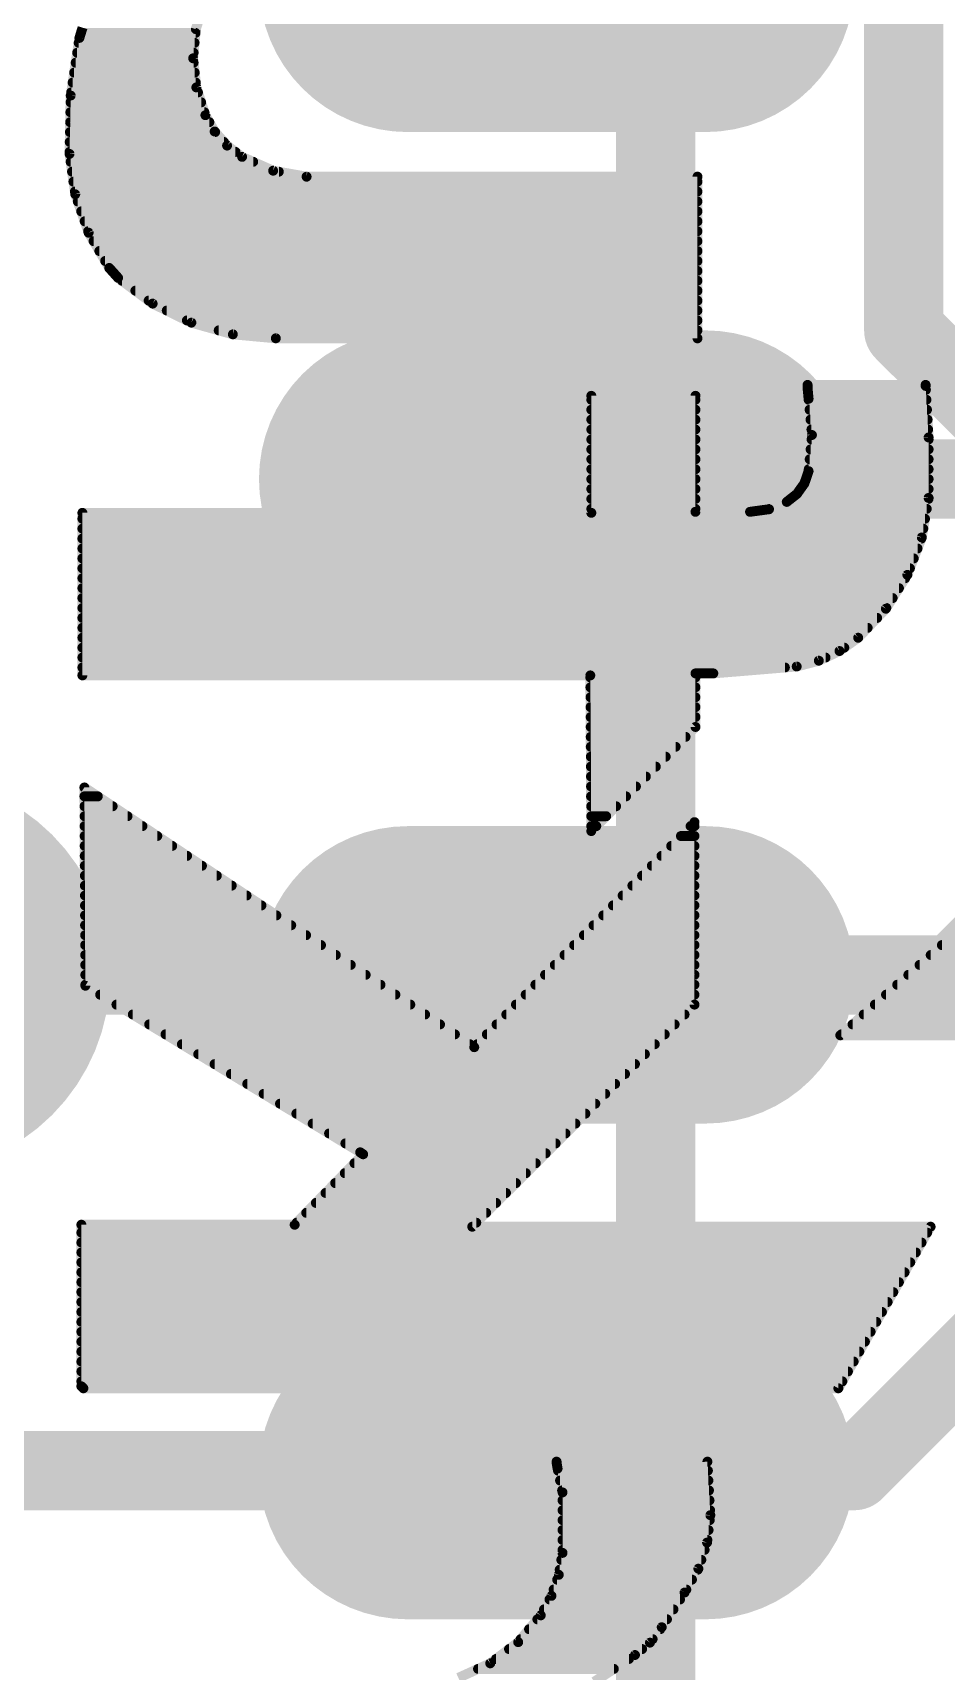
# Model space of a CAD drawing. Extents: x -2.8 to 25.5, y -2.5 to 56.
# Drawn here: x 16.185 to 18.524, y 24.251 to 28.448 of the extents above; entities that cross this region are included whole.
import ezdxf

# ---------------------------------------------------------------- set-up
doc = ezdxf.new("R2010")
doc.units = 0
for name, color, linetype in [('1', 12, 'CONTINUOUS'), ('16', 132, 'CONTINUOUS'), ('18', 110, 'CONTINUOUS'), ('22', 40, 'CONTINUOUS')]:
    doc.layers.add(name, color=color, linetype=linetype)

# ---------------------------------------------------------------- blocks, each defined once
blk = doc.blocks.new('RECT121920X243840R100')
at = {"const_width": 0.381}
blk.add_lwpolyline([(0.1905, -0.381), (0.1905, 0.381, 0.4142), (0, 0.5715), (0, 0.5715, 0.4142), (-0.1905, 0.381), (-0.1905, -0.381, 0.4142), (0, -0.5715), (0, -0.5715, 0.4142)], format="xyb", close=True, dxfattribs=at)
blk.add_solid([(-0.0254, -0.4064), (0.0254, -0.4064), (-0.0254, 0.4064), (0.0254, 0.4064)])
blk = doc.blocks.new('ROUNDV')
at = {"const_width": 0.5}
blk.add_lwpolyline([(0, -0.25, 1), (0, 0.25, 1), (0, -0.25)], format="xyb", dxfattribs=at)

msp = doc.modelspace()

# ---------------------------------------------------------------- linework, layer by layer
at = {"layer": '1', "const_width": 0.2032}
for points in [[(18.669, 27.305), (17.526, 27.305)], [(18.542, 26.035), (18.923, 26.416)], [(15.875, 26.035), (17.526, 26.035)], [(17.526, 26.035), (18.542, 26.035)], [(18.288, 24.765), (18.923, 25.4)], [(15.24, 24.765), (17.526, 24.765)], [(17.526, 24.765), (18.288, 24.765)]]:
    msp.add_lwpolyline(points, dxfattribs=at)
at = {"layer": '1', "const_width": 0.1016}
for points in [[(17.526, 27.3558, 1), (17.526, 27.2542)], [(17.526, 26.0858, 1), (17.526, 25.9842)], [(17.526, 25.9842, 1), (17.526, 26.0858)], [(18.5061, 26.0709, 1), (18.5779, 25.9991)], [(18.542, 25.9842, 1), (18.542, 26.0858)], [(17.526, 24.8158, 1), (17.526, 24.7142)], [(17.526, 24.7142, 1), (17.526, 24.8158)], [(18.2521, 24.8009, 1), (18.3239, 24.7291)], [(18.288, 24.7142, 1), (18.288, 24.8158)]]:
    msp.add_lwpolyline(points, format="xyb", dxfattribs=at)
at = {"layer": '16', "const_width": 0.2032}
for points in [[(17.78, 22.86), (17.78, 34.163)], [(18.415, 27.686), (18.415, 28.575)], [(21.463, 24.638), (18.415, 27.686)]]:
    msp.add_lwpolyline(points, dxfattribs=at)
at = {"layer": '16', "const_width": 0.1016}
for points in [[(18.4509, 27.7219, 1), (18.3791, 27.6501)], [(18.3642, 27.686, 1), (18.4658, 27.686)]]:
    msp.add_lwpolyline(points, format="xyb", dxfattribs=at)
at = {"layer": '22', "const_width": 0.0254}
for points in [[(16.6243, 28.5293), (16.6024, 28.4576)], [(16.3043, 28.4353), (16.3123, 28.4615)], [(16.3082, 28.448), (16.6015, 28.448)], [(16.6024, 28.4576), (16.5954, 28.383)], [(16.2819, 28.2875), (16.3043, 28.4353)], [(16.3024, 28.4226), (16.5991, 28.4226)], [(16.2947, 28.3718), (16.5966, 28.3718)], [(16.2985, 28.3972), (16.5967, 28.3972)], [(16.5954, 28.383), (16.6037, 28.3085)], [(16.287, 28.321), (16.6023, 28.321)], [(16.2908, 28.3464), (16.5995, 28.3464)], [(16.2789, 28.1381), (16.2819, 28.2875)], [(16.2832, 28.2956), (16.6078, 28.2956)], [(16.6037, 28.3085), (16.6268, 28.2372)], [(16.2811, 28.2448), (16.6243, 28.2448)], [(16.2816, 28.2702), (16.6161, 28.2702)], [(16.6268, 28.2372), (16.6506, 28.1954)], [(16.28, 28.194), (16.6518, 28.194)], [(16.2806, 28.2194), (16.6369, 28.2194)], [(16.6506, 28.1954), (16.6824, 28.1594)], [(16.2795, 28.1686), (16.6742, 28.1686)], [(16.6824, 28.1594), (16.7208, 28.1305)], [(16.2936, 28.0348), (16.2789, 28.1381)], [(16.279, 28.1432), (16.7039, 28.1432)], [(16.2818, 28.1178), (16.7492, 28.1178)], [(16.7208, 28.1305), (16.8002, 28.095)], [(16.2854, 28.0924), (16.8149, 28.0924)], [(16.8002, 28.095), (16.8859, 28.0797)], [(16.8859, 28.0797), (17.8867, 28.0797)], [(17.8867, 28.0797), (17.8867, 27.6657)], [(16.289, 28.067), (17.8867, 28.067)], [(16.2926, 28.0416), (17.8867, 28.0416)], [(16.3279, 27.9362), (16.2936, 28.0348)], [(16.3001, 28.0162), (17.8867, 28.0162)], [(16.3089, 27.9908), (17.8867, 27.9908)], [(16.3177, 27.9654), (17.8867, 27.9654)], [(16.3266, 27.94), (17.8867, 27.94)], [(16.3805, 27.846), (16.3279, 27.9362)], [(16.3405, 27.9146), (17.8867, 27.9146)], [(16.3553, 27.8892), (17.8867, 27.8892)], [(16.3701, 27.8638), (17.8867, 27.8638)], [(16.4033, 27.8206), (16.3805, 27.846)], [(16.3873, 27.8384), (17.8867, 27.8384)], [(16.4918, 27.7546), (16.4033, 27.8206)], [(16.4135, 27.813), (17.8867, 27.813)], [(16.4475, 27.7876), (17.8867, 27.7876)], [(16.4816, 27.7622), (17.8867, 27.7622)], [(16.5909, 27.7058), (16.4918, 27.7546)], [(16.5279, 27.7368), (17.8867, 27.7368)], [(16.5795, 27.7114), (17.8867, 27.7114)], [(16.6972, 27.6758), (16.5909, 27.7058)], [(16.661, 27.686), (17.8867, 27.686)], [(16.8072, 27.6657), (16.6972, 27.6758)], [(17.8867, 27.6657), (16.8072, 27.6657)], [(18.4709, 27.5463), (18.1686, 27.5463)], [(18.1686, 27.5463), (18.1686, 27.5387)], [(18.1686, 27.5387), (18.1712, 27.5107)], [(18.1691, 27.5336), (18.4715, 27.5336)], [(18.4709, 27.5438), (18.4709, 27.5463)], [(18.4785, 27.4117), (18.4709, 27.5438)], [(17.8816, 27.5184), (17.6149, 27.5184)], [(17.6149, 27.5184), (17.6149, 27.2186)], [(17.6149, 27.5082), (17.8816, 27.5082)], [(17.6149, 27.4828), (17.8816, 27.4828)], [(17.8816, 27.2212), (17.8816, 27.5184)], [(18.1712, 27.5107), (18.1798, 27.418)], [(18.1714, 27.5082), (18.473, 27.5082)], [(18.1738, 27.4828), (18.4744, 27.4828)], [(17.6149, 27.4574), (17.8816, 27.4574)], [(18.1761, 27.4574), (18.4759, 27.4574)], [(17.6149, 27.432), (17.8816, 27.432)], [(17.6149, 27.4066), (17.8816, 27.4066)], [(18.1798, 27.418), (18.1712, 27.3253)], [(18.1785, 27.432), (18.4773, 27.432)], [(18.1788, 27.4066), (18.4785, 27.4066)], [(18.4785, 27.2567), (18.4785, 27.4117)], [(17.6149, 27.3812), (17.8816, 27.3812)], [(17.6149, 27.3558), (17.8816, 27.3558)], [(18.174, 27.3558), (18.4785, 27.3558)], [(18.1764, 27.3812), (18.4785, 27.3812)], [(17.6149, 27.3304), (17.8816, 27.3304)], [(18.1712, 27.3253), (18.1605, 27.294)], [(18.1717, 27.3304), (18.4785, 27.3304)], [(17.6149, 27.305), (17.8816, 27.305)], [(17.6149, 27.2796), (17.8816, 27.2796)], [(18.1605, 27.294), (18.1413, 27.267)], [(18.1503, 27.2796), (18.4785, 27.2796)], [(18.1643, 27.305), (18.4785, 27.305)], [(17.6149, 27.2542), (17.8816, 27.2542)], [(17.6149, 27.2288), (17.8816, 27.2288)], [(18.1153, 27.2466), (18.0699, 27.2278)], [(18.0723, 27.2288), (18.4737, 27.2288)], [(18.1413, 27.267), (18.1153, 27.2466)], [(18.125, 27.2542), (18.4781, 27.2542)], [(18.4611, 27.1555), (18.4785, 27.2567)], [(17.6149, 27.2186), (16.3119, 27.2186)], [(16.3119, 27.2186), (16.3119, 26.8021)], [(16.3119, 27.2034), (18.4693, 27.2034)], [(18.0213, 27.2212), (17.8816, 27.2212)], [(18.0699, 27.2278), (18.0213, 27.2212)], [(16.3119, 27.178), (18.4649, 27.178)], [(16.3119, 27.1526), (18.46, 27.1526)], [(18.4241, 27.0596), (18.4611, 27.1555)], [(16.3119, 27.1272), (18.4502, 27.1272)], [(16.3119, 27.1018), (18.4404, 27.1018)], [(16.3119, 27.0764), (18.4306, 27.0764)], [(16.3119, 27.051), (18.4186, 27.051)], [(16.3119, 27.0256), (18.4025, 27.0256)], [(18.3691, 26.9729), (18.4241, 27.0596)], [(16.3119, 27.0002), (18.3864, 27.0002)], [(16.3119, 26.9748), (18.3703, 26.9748)], [(16.3119, 26.9494), (18.3467, 26.9494)], [(18.2982, 26.8986), (18.3691, 26.9729)], [(16.3119, 26.924), (18.3224, 26.924)], [(16.3119, 26.8986), (18.2982, 26.8986)], [(18.2505, 26.8646), (18.2982, 26.8986)], [(16.3119, 26.8732), (18.2626, 26.8732)], [(18.1974, 26.8397), (18.2505, 26.8646)], [(16.3119, 26.8478), (18.2146, 26.8478)], [(16.3119, 26.8224), (18.1106, 26.8224)], [(17.9273, 26.8072), (18.1407, 26.8249)], [(18.1407, 26.8249), (18.1974, 26.8397)], [(16.3119, 26.8021), (17.6124, 26.8021)], [(17.6124, 26.8021), (17.6149, 26.4033)], [(17.6124, 26.797), (17.8816, 26.797)], [(17.6126, 26.7716), (17.8816, 26.7716)], [(17.8816, 26.67), (17.8816, 26.8072)], [(17.8816, 26.8072), (17.9273, 26.8072)], [(17.6128, 26.7462), (17.8816, 26.7462)], [(17.6129, 26.7208), (17.8816, 26.7208)], [(17.6131, 26.6954), (17.8816, 26.6954)], [(17.6132, 26.67), (17.8816, 26.67)], [(17.6134, 26.6446), (17.8562, 26.6446)], [(17.6149, 26.4033), (17.8816, 26.67)], [(17.6135, 26.6192), (17.8308, 26.6192)], [(17.6137, 26.5938), (17.8054, 26.5938)], [(17.6139, 26.5684), (17.78, 26.5684)], [(17.3152, 25.8496), (16.317, 26.5151)], [(16.317, 26.5151), (16.3195, 26.0071)], [(17.614, 26.543), (17.7546, 26.543)], [(17.6142, 26.5176), (17.7292, 26.5176)], [(16.3171, 26.4922), (16.3514, 26.4922)], [(17.6143, 26.4922), (17.7038, 26.4922)], [(16.3172, 26.4668), (16.3894, 26.4668)], [(16.3174, 26.4414), (16.4275, 26.4414)], [(17.6145, 26.4668), (17.6784, 26.4668)], [(17.6147, 26.4414), (17.653, 26.4414)], [(16.3175, 26.416), (16.4656, 26.416)], [(16.3176, 26.3906), (16.5037, 26.3906)], [(17.8791, 26.4262), (17.3152, 25.8496)], [(17.6148, 26.416), (17.6276, 26.416)], [(17.8443, 26.3906), (17.8791, 26.3906)], [(17.8691, 26.416), (17.8791, 26.416)], [(17.8791, 25.9588), (17.8791, 26.4262)], [(16.3177, 26.3652), (16.5418, 26.3652)], [(17.8194, 26.3652), (17.8791, 26.3652)], [(18.2524, 25.8801), (18.8011, 26.3677)], [(16.3179, 26.3398), (16.5799, 26.3398)], [(16.318, 26.3144), (16.618, 26.3144)], [(17.7698, 26.3144), (17.8791, 26.3144)], [(17.7946, 26.3398), (17.8791, 26.3398)], [(16.3181, 26.289), (16.6561, 26.289)], [(16.3182, 26.2636), (16.6942, 26.2636)], [(17.7201, 26.2636), (17.8791, 26.2636)], [(17.7449, 26.289), (17.8791, 26.289)], [(16.3184, 26.2382), (16.7323, 26.2382)], [(17.6952, 26.2382), (17.8791, 26.2382)], [(16.3185, 26.2128), (16.7704, 26.2128)], [(16.3186, 26.1874), (16.8085, 26.1874)], [(17.6456, 26.1874), (17.8791, 26.1874)], [(17.6704, 26.2128), (17.8791, 26.2128)], [(16.3187, 26.162), (16.8466, 26.162)], [(17.6207, 26.162), (17.8791, 26.162)], [(16.3189, 26.1366), (16.8847, 26.1366)], [(16.319, 26.1112), (16.9228, 26.1112)], [(17.571, 26.1112), (17.8791, 26.1112)], [(17.5959, 26.1366), (17.8791, 26.1366)], [(18.5125, 26.1112), (20.1321, 26.1112)], [(16.3191, 26.0858), (16.9609, 26.0858)], [(16.3192, 26.0604), (16.999, 26.0604)], [(17.5214, 26.0604), (17.8791, 26.0604)], [(17.5462, 26.0858), (17.8791, 26.0858)], [(18.4553, 26.0604), (20.107, 26.0604)], [(18.4839, 26.0858), (20.1196, 26.0858)], [(16.3194, 26.035), (17.0371, 26.035)], [(17.4965, 26.035), (17.8791, 26.035)], [(18.4267, 26.035), (20.0887, 26.035)], [(16.3195, 26.0096), (17.0752, 26.0096)], [(16.3195, 26.0071), (17.0231, 25.5803)], [(16.3573, 25.9842), (17.1133, 25.9842)], [(17.4468, 25.9842), (17.8791, 25.9842)], [(17.4717, 26.0096), (17.8791, 26.0096)], [(18.3695, 25.9842), (20.0436, 25.9842)], [(18.3981, 26.0096), (20.0689, 26.0096)], [(16.3991, 25.9588), (17.1514, 25.9588)], [(16.441, 25.9334), (17.1895, 25.9334)], [(17.3101, 25.3898), (17.8791, 25.9588)], [(17.3972, 25.9334), (17.8537, 25.9334)], [(17.422, 25.9588), (17.8791, 25.9588)], [(18.3124, 25.9334), (19.9725, 25.9334)], [(18.341, 25.9588), (20.0139, 25.9588)], [(16.4829, 25.908), (17.2276, 25.908)], [(17.3723, 25.908), (17.8283, 25.908)], [(18.2838, 25.908), (19.9215, 25.908)], [(16.5247, 25.8826), (17.2657, 25.8826)], [(16.5666, 25.8572), (17.3038, 25.8572)], [(17.3226, 25.8572), (17.7775, 25.8572)], [(17.3475, 25.8826), (17.8029, 25.8826)], [(19.7688, 25.8801), (18.2524, 25.8801)], [(18.2552, 25.8826), (19.7987, 25.8826)], [(16.6085, 25.8318), (17.7521, 25.8318)], [(16.6504, 25.8064), (17.7267, 25.8064)], [(16.6922, 25.781), (17.7013, 25.781)], [(16.7341, 25.7556), (17.6759, 25.7556)], [(16.776, 25.7302), (17.6505, 25.7302)], [(16.8179, 25.7048), (17.6251, 25.7048)], [(16.8597, 25.6794), (17.5997, 25.6794)], [(16.9016, 25.654), (17.5743, 25.654)], [(16.9435, 25.6286), (17.5489, 25.6286)], [(16.9853, 25.6032), (17.5235, 25.6032)], [(17.0307, 25.5753), (16.8554, 25.3949)], [(17.0084, 25.5524), (17.4727, 25.5524)], [(17.0231, 25.5803), (17.0307, 25.5753)], [(17.0269, 25.5778), (17.4981, 25.5778)], [(16.9838, 25.527), (17.4473, 25.527)], [(16.9344, 25.4762), (17.3965, 25.4762)], [(16.9591, 25.5016), (17.4219, 25.5016)], [(16.885, 25.4254), (17.3457, 25.4254)], [(16.9097, 25.4508), (17.3711, 25.4508)], [(16.8554, 25.3949), (16.3093, 25.3949)], [(16.3093, 25.3949), (16.3093, 24.9809)], [(16.8604, 25.4), (17.3203, 25.4)], [(18.4836, 25.3898), (17.3101, 25.3898)], [(18.2474, 24.9758), (18.4836, 25.3898)], [(16.3093, 25.3746), (18.4749, 25.3746)], [(16.3093, 25.3492), (18.4604, 25.3492)], [(16.3093, 25.3238), (18.4459, 25.3238)], [(16.3093, 25.2984), (18.4315, 25.2984)], [(16.3093, 25.273), (18.417, 25.273)], [(16.3093, 25.2476), (18.4025, 25.2476)], [(16.3093, 25.2222), (18.388, 25.2222)], [(16.3093, 25.1968), (18.3735, 25.1968)], [(16.3093, 25.1714), (18.359, 25.1714)], [(16.3093, 25.146), (18.3445, 25.146)], [(16.3093, 25.1206), (18.33, 25.1206)], [(16.3093, 25.0952), (18.3155, 25.0952)], [(16.3093, 25.0698), (18.301, 25.0698)], [(16.3093, 25.0444), (18.2865, 25.0444)], [(16.3093, 25.019), (18.272, 25.019)], [(16.3093, 24.9936), (18.2576, 24.9936)], [(16.3093, 24.9809), (16.3144, 24.9758)], [(16.3144, 24.9758), (18.2474, 24.9758)], [(17.9121, 24.7879), (17.526, 24.7879)], [(17.526, 24.7879), (17.526, 24.7853)], [(17.526, 24.7853), (17.5285, 24.7701)], [(17.5285, 24.7701), (17.5412, 24.7091)], [(17.5296, 24.765), (17.9134, 24.765)], [(17.9197, 24.6507), (17.9121, 24.7879)], [(17.5349, 24.7396), (17.9148, 24.7396)], [(17.5401, 24.7142), (17.9162, 24.7142)], [(17.5412, 24.7091), (17.5412, 24.5542)], [(17.5412, 24.6888), (17.9176, 24.6888)], [(17.5412, 24.6634), (17.919, 24.6634)], [(17.5412, 24.638), (17.9182, 24.638)], [(17.9113, 24.5806), (17.9197, 24.6507)], [(17.5412, 24.6126), (17.9151, 24.6126)], [(17.5412, 24.5872), (17.9121, 24.5872)], [(17.5412, 24.5542), (17.5317, 24.498)], [(17.5412, 24.5618), (17.905, 24.5618)], [(17.889, 24.5137), (17.9113, 24.5806)], [(17.5339, 24.511), (17.8874, 24.511)], [(17.5382, 24.5364), (17.8965, 24.5364)], [(17.8537, 24.4526), (17.889, 24.5137)], [(17.5317, 24.498), (17.5129, 24.4441)], [(17.5185, 24.4602), (17.8581, 24.4602)], [(17.5274, 24.4856), (17.8727, 24.4856)], [(17.5129, 24.4441), (17.4854, 24.3942)], [(17.5078, 24.4348), (17.842, 24.4348)], [(17.7952, 24.3637), (17.8537, 24.4526)], [(17.4854, 24.3942), (17.4277, 24.3255)], [(17.4768, 24.384), (17.8086, 24.384)], [(17.4938, 24.4094), (17.8253, 24.4094)], [(17.4341, 24.3332), (17.7719, 24.3332)], [(17.4555, 24.3586), (17.7913, 24.3586)], [(17.765, 24.3242), (17.7952, 24.3637)], [(17.4277, 24.3255), (17.3562, 24.2712)], [(17.4043, 24.3078), (17.7451, 24.3078)], [(17.6225, 24.224), (17.7267, 24.2926)], [(17.7267, 24.2926), (17.765, 24.3242)], [(17.3562, 24.2712), (17.2745, 24.2341)], [(17.3249, 24.257), (17.6726, 24.257)], [(17.3709, 24.2824), (17.7112, 24.2824)]]:
    msp.add_lwpolyline(points, dxfattribs=at)
at = {"layer": '22', "const_width": 0.0127}
for points in [[(16.3082, 28.4544, 1), (16.3082, 28.4416)], [(16.5963, 28.4595, 1), (16.6085, 28.4558)], [(16.6015, 28.4416, 1), (16.6015, 28.4544)], [(16.3024, 28.429, 1), (16.3024, 28.4163)], [(16.3106, 28.4343, 1), (16.298, 28.4363)], [(16.2982, 28.4372, 1), (16.3104, 28.4334)], [(16.5991, 28.4163, 1), (16.5991, 28.429)], [(16.2947, 28.3782, 1), (16.2947, 28.3654)], [(16.2985, 28.4036, 1), (16.2985, 28.3909)], [(16.6017, 28.3837, 1), (16.5891, 28.3823)], [(16.5891, 28.3836, 1), (16.6017, 28.3824)], [(16.5966, 28.3654, 1), (16.5966, 28.3782)], [(16.5967, 28.3909, 1), (16.5967, 28.4036)], [(16.287, 28.3274, 1), (16.287, 28.3147)], [(16.2908, 28.3528, 1), (16.2908, 28.3401)], [(16.5995, 28.3401, 1), (16.5995, 28.3528)], [(16.6023, 28.3147, 1), (16.6023, 28.3274)], [(16.2883, 28.2874, 1), (16.2756, 28.2877)], [(16.2757, 28.2885, 1), (16.2882, 28.2866)], [(16.2832, 28.302, 1), (16.2832, 28.2892)], [(16.6097, 28.3105, 1), (16.5976, 28.3065)], [(16.5973, 28.3078, 1), (16.61, 28.3092)], [(16.6078, 28.2892, 1), (16.6078, 28.302)], [(16.2811, 28.2512, 1), (16.2811, 28.2385)], [(16.2816, 28.2766, 1), (16.2816, 28.2639)], [(16.6161, 28.2639, 1), (16.6161, 28.2766)], [(16.6323, 28.2403, 1), (16.6213, 28.2341)], [(16.6243, 28.2385, 1), (16.6243, 28.2512)], [(16.28, 28.2004, 1), (16.28, 28.1877)], [(16.2806, 28.2258, 1), (16.2806, 28.213)], [(16.6208, 28.2352, 1), (16.6328, 28.2392)], [(16.6369, 28.213, 1), (16.6369, 28.2258)], [(16.6553, 28.1996, 1), (16.6458, 28.1912)], [(16.6518, 28.1877, 1), (16.6518, 28.2004)], [(16.2795, 28.175, 1), (16.2795, 28.1623)], [(16.6451, 28.1923, 1), (16.6561, 28.1986)], [(16.6742, 28.1623, 1), (16.6742, 28.175)], [(16.6862, 28.1644, 1), (16.6785, 28.1543)], [(16.6776, 28.1552, 1), (16.6871, 28.1636)], [(16.279, 28.1496, 1), (16.279, 28.1368)], [(16.2852, 28.139, 1), (16.2726, 28.1372)], [(16.2726, 28.1382, 1), (16.2852, 28.138)], [(16.2818, 28.1242, 1), (16.2818, 28.1115)], [(16.7039, 28.1368, 1), (16.7039, 28.1496)], [(16.7234, 28.1363, 1), (16.7182, 28.1247)], [(16.717, 28.1254, 1), (16.7246, 28.1356)], [(16.7492, 28.1115, 1), (16.7492, 28.1242)], [(16.2854, 28.0988, 1), (16.2854, 28.0861)], [(16.8014, 28.1013, 1), (16.7991, 28.0888)], [(16.7977, 28.0892, 1), (16.8028, 28.1008)], [(16.8149, 28.0861, 1), (16.8149, 28.0988)], [(16.8859, 28.0861, 1), (16.8859, 28.0734)], [(16.8848, 28.0734, 1), (16.887, 28.086)], [(17.8931, 28.0797, 1), (17.8803, 28.0797)], [(17.8867, 28.0734, 1), (17.8867, 28.0861)], [(16.289, 28.0734, 1), (16.289, 28.0606)], [(16.2926, 28.048, 1), (16.2926, 28.0353)], [(16.2996, 28.0368, 1), (16.2876, 28.0327)], [(16.2873, 28.0339, 1), (16.2999, 28.0357)], [(17.8867, 28.0606, 1), (17.8867, 28.0734)], [(17.8867, 28.0353, 1), (17.8867, 28.048)], [(16.3001, 28.0226, 1), (16.3001, 28.0099)], [(16.3089, 27.9972, 1), (16.3089, 27.9844)], [(17.8867, 28.0099, 1), (17.8867, 28.0226)], [(17.8867, 27.9844, 1), (17.8867, 27.9972)], [(16.3177, 27.9718, 1), (16.3177, 27.9591)], [(17.8867, 27.9591, 1), (17.8867, 27.9718)], [(16.3266, 27.9464, 1), (16.3266, 27.9337)], [(16.3334, 27.9394, 1), (16.3224, 27.933)], [(16.3219, 27.9341, 1), (16.3339, 27.9383)], [(16.3405, 27.921, 1), (16.3405, 27.9082)], [(17.8867, 27.9337, 1), (17.8867, 27.9464)], [(17.8867, 27.9082, 1), (17.8867, 27.921)], [(16.3553, 27.8956, 1), (16.3553, 27.8829)], [(16.3701, 27.8702, 1), (16.3701, 27.8575)], [(17.8867, 27.8829, 1), (17.8867, 27.8956)], [(17.8867, 27.8575, 1), (17.8867, 27.8702)], [(16.3852, 27.8502, 1), (16.3758, 27.8418)], [(16.375, 27.8428, 1), (16.386, 27.8492)], [(16.3873, 27.8448, 1), (16.3873, 27.832)], [(16.4071, 27.8257, 1), (16.3995, 27.8155)], [(16.3986, 27.8164, 1), (16.408, 27.8248)], [(17.8867, 27.832, 1), (17.8867, 27.8448)], [(16.4135, 27.8194, 1), (16.4135, 27.8067)], [(16.4475, 27.794, 1), (16.4475, 27.7813)], [(17.8867, 27.8067, 1), (17.8867, 27.8194)], [(17.8867, 27.7813, 1), (17.8867, 27.794)], [(16.4816, 27.7686, 1), (16.4816, 27.7558)], [(16.4946, 27.7603, 1), (16.489, 27.7489)], [(16.488, 27.7495, 1), (16.4956, 27.7597)], [(16.5279, 27.7432, 1), (16.5279, 27.7305)], [(17.8867, 27.7558, 1), (17.8867, 27.7686)], [(17.8867, 27.7305, 1), (17.8867, 27.7432)], [(16.5795, 27.7178, 1), (16.5795, 27.705)], [(16.5926, 27.7119, 1), (16.5892, 27.6996)], [(16.5881, 27.7001, 1), (16.5937, 27.7115)], [(17.8867, 27.705, 1), (17.8867, 27.7178)], [(16.661, 27.6924, 1), (16.661, 27.6796)], [(16.6978, 27.6821, 1), (16.6966, 27.6695)], [(16.6955, 27.6697, 1), (16.6989, 27.6819)], [(16.8072, 27.6721, 1), (16.8072, 27.6593)], [(16.8066, 27.6594, 1), (16.8078, 27.672)], [(17.8803, 27.6657, 1), (17.8931, 27.6657)], [(17.8867, 27.6796, 1), (17.8867, 27.6924)], [(17.8867, 27.6593, 1), (17.8867, 27.6721)], [(18.1686, 27.5527, 1), (18.1686, 27.54)], [(18.175, 27.5463, 1), (18.1623, 27.5463)], [(18.1749, 27.5393, 1), (18.1623, 27.5381)], [(18.1623, 27.5387, 1), (18.175, 27.5387)], [(18.1691, 27.54, 1), (18.1691, 27.5272)], [(18.4773, 27.5463, 1), (18.4645, 27.5463)], [(18.4645, 27.5438, 1), (18.4773, 27.5438)], [(18.4772, 27.5442, 1), (18.4646, 27.5434)], [(18.4709, 27.54, 1), (18.4709, 27.5527)], [(18.4715, 27.5272, 1), (18.4715, 27.54)], [(17.6149, 27.5248, 1), (17.6149, 27.512)], [(17.6149, 27.4892, 1), (17.6149, 27.4764)], [(17.6213, 27.5184, 1), (17.6086, 27.5184)], [(17.6149, 27.5146, 1), (17.6149, 27.5019)], [(17.888, 27.5184, 1), (17.8753, 27.5184)], [(17.8816, 27.512, 1), (17.8816, 27.5248)], [(17.8816, 27.5019, 1), (17.8816, 27.5146)], [(17.8816, 27.4764, 1), (17.8816, 27.4892)], [(18.1775, 27.5113, 1), (18.1649, 27.5101)], [(18.1649, 27.5101, 1), (18.1775, 27.5113)], [(18.1714, 27.5146, 1), (18.1714, 27.5019)], [(18.1738, 27.4892, 1), (18.1738, 27.4764)], [(18.473, 27.5019, 1), (18.473, 27.5146)], [(18.4744, 27.4764, 1), (18.4744, 27.4892)], [(17.6149, 27.4638, 1), (17.6149, 27.451)], [(17.8816, 27.451, 1), (17.8816, 27.4638)], [(18.1761, 27.4638, 1), (18.1761, 27.451)], [(18.4759, 27.451, 1), (18.4759, 27.4638)], [(17.6149, 27.413, 1), (17.6149, 27.4002)], [(17.6149, 27.4384, 1), (17.6149, 27.4257)], [(17.8816, 27.4257, 1), (17.8816, 27.4384)], [(17.8816, 27.4002, 1), (17.8816, 27.413)], [(18.1785, 27.4384, 1), (18.1785, 27.4257)], [(18.1788, 27.413, 1), (18.1788, 27.4002)], [(18.1861, 27.4174, 1), (18.1735, 27.4186)], [(18.1735, 27.4174, 1), (18.1861, 27.4186)], [(18.4849, 27.4117, 1), (18.4721, 27.4117)], [(18.4722, 27.4113, 1), (18.4848, 27.4121)], [(18.4773, 27.4257, 1), (18.4773, 27.4384)], [(18.4785, 27.4002, 1), (18.4785, 27.413)], [(17.6149, 27.3876, 1), (17.6149, 27.3748)], [(17.6149, 27.3622, 1), (17.6149, 27.3495)], [(17.8816, 27.3748, 1), (17.8816, 27.3876)], [(17.8816, 27.3495, 1), (17.8816, 27.3622)], [(18.174, 27.3622, 1), (18.174, 27.3495)], [(18.1764, 27.3876, 1), (18.1764, 27.3748)], [(18.4785, 27.3748, 1), (18.4785, 27.3876)], [(18.4785, 27.3495, 1), (18.4785, 27.3622)], [(17.6149, 27.3368, 1), (17.6149, 27.324)], [(17.8816, 27.324, 1), (17.8816, 27.3368)], [(18.1649, 27.3259, 1), (18.1775, 27.3247)], [(18.1772, 27.3232, 1), (18.1652, 27.3274)], [(18.1717, 27.3368, 1), (18.1717, 27.324)], [(18.4785, 27.324, 1), (18.4785, 27.3368)], [(17.6149, 27.3114, 1), (17.6149, 27.2986)], [(17.6149, 27.286, 1), (17.6149, 27.2733)], [(17.8816, 27.2986, 1), (17.8816, 27.3114)], [(17.8816, 27.2733, 1), (17.8816, 27.286)], [(18.1503, 27.286, 1), (18.1503, 27.2733)], [(18.1545, 27.296, 1), (18.1665, 27.2919)], [(18.1657, 27.2903, 1), (18.1553, 27.2977)], [(18.1643, 27.3114, 1), (18.1643, 27.2986)], [(18.4785, 27.2986, 1), (18.4785, 27.3114)], [(18.4785, 27.2733, 1), (18.4785, 27.286)], [(17.6149, 27.2606, 1), (17.6149, 27.2478)], [(17.6149, 27.2352, 1), (17.6149, 27.2224)], [(17.8816, 27.2478, 1), (17.8816, 27.2606)], [(17.8816, 27.2224, 1), (17.8816, 27.2352)], [(18.0723, 27.2352, 1), (18.0723, 27.2224)], [(18.1114, 27.2516, 1), (18.1192, 27.2416)], [(18.1177, 27.2407, 1), (18.1129, 27.2525)], [(18.125, 27.2606, 1), (18.125, 27.2478)], [(18.1362, 27.2707, 1), (18.1465, 27.2633)], [(18.1453, 27.262, 1), (18.1374, 27.272)], [(18.4721, 27.2567, 1), (18.4849, 27.2567)], [(18.4848, 27.2556, 1), (18.4722, 27.2578)], [(18.4737, 27.2224, 1), (18.4737, 27.2352)], [(18.4781, 27.2478, 1), (18.4781, 27.2606)], [(16.3119, 27.225, 1), (16.3119, 27.2123)], [(16.3183, 27.2186, 1), (16.3056, 27.2186)], [(16.3119, 27.2098, 1), (16.3119, 27.1971)], [(17.6086, 27.2186, 1), (17.6213, 27.2186)], [(17.6149, 27.2123, 1), (17.6149, 27.225)], [(17.8816, 27.2276, 1), (17.8816, 27.2148)], [(17.8753, 27.2212, 1), (17.888, 27.2212)], [(18.0204, 27.2275, 1), (18.0222, 27.2149)], [(18.0213, 27.2148, 1), (18.0213, 27.2276)], [(18.0675, 27.2337, 1), (18.0724, 27.222)], [(18.0708, 27.2215, 1), (18.0691, 27.2341)], [(18.4693, 27.1971, 1), (18.4693, 27.2098)], [(16.3119, 27.1844, 1), (16.3119, 27.1716)], [(16.3119, 27.159, 1), (16.3119, 27.1462)], [(18.4548, 27.1566, 1), (18.4673, 27.1544)], [(18.467, 27.1532, 1), (18.4551, 27.1578)], [(18.46, 27.1462, 1), (18.46, 27.159)], [(18.4649, 27.1716, 1), (18.4649, 27.1844)], [(16.3119, 27.1336, 1), (16.3119, 27.1209)], [(18.4502, 27.1209, 1), (18.4502, 27.1336)], [(16.3119, 27.1082, 1), (16.3119, 27.0954)], [(16.3119, 27.0828, 1), (16.3119, 27.07)], [(18.4306, 27.07, 1), (18.4306, 27.0828)], [(18.4404, 27.0954, 1), (18.4404, 27.1082)], [(16.3119, 27.0574, 1), (16.3119, 27.0447)], [(16.3119, 27.032, 1), (16.3119, 27.0192)], [(18.4025, 27.0192, 1), (18.4025, 27.032)], [(18.4182, 27.0619, 1), (18.4301, 27.0574)], [(18.4186, 27.0447, 1), (18.4186, 27.0574)], [(18.4295, 27.0562, 1), (18.4188, 27.063)], [(16.3119, 27.0066, 1), (16.3119, 26.9938)], [(18.3864, 26.9938, 1), (18.3864, 27.0066)], [(16.3119, 26.9812, 1), (16.3119, 26.9685)], [(16.3119, 26.9558, 1), (16.3119, 26.943)], [(18.3467, 26.943, 1), (18.3467, 26.9558)], [(18.3638, 26.9763, 1), (18.3745, 26.9695)], [(18.3737, 26.9685, 1), (18.3645, 26.9773)], [(18.3703, 26.9685, 1), (18.3703, 26.9812)], [(16.3119, 26.9304, 1), (16.3119, 26.9177)], [(16.3119, 26.905, 1), (16.3119, 26.8923)], [(18.2936, 26.903, 1), (18.3028, 26.8942)], [(18.3019, 26.8934, 1), (18.2945, 26.9038)], [(18.2982, 26.8923, 1), (18.2982, 26.905)], [(18.3224, 26.9177, 1), (18.3224, 26.9304)], [(16.3119, 26.8796, 1), (16.3119, 26.8668)], [(18.2468, 26.8698, 1), (18.2542, 26.8594)], [(18.2532, 26.8588, 1), (18.2478, 26.8703)], [(18.2626, 26.8668, 1), (18.2626, 26.8796)], [(16.3119, 26.8542, 1), (16.3119, 26.8415)], [(16.3119, 26.8288, 1), (16.3119, 26.8161)], [(18.1106, 26.8161, 1), (18.1106, 26.8288)], [(18.1391, 26.831, 1), (18.1423, 26.8188)], [(18.1412, 26.8186, 1), (18.1402, 26.8312)], [(18.1947, 26.8455, 1), (18.2001, 26.834)], [(18.199, 26.8336, 1), (18.1958, 26.8459)], [(18.2146, 26.8415, 1), (18.2146, 26.8542)], [(16.3119, 26.8085, 1), (16.3119, 26.7958)], [(16.3056, 26.8021, 1), (16.3183, 26.8021)], [(17.6124, 26.8034, 1), (17.6124, 26.7906)], [(17.6187, 26.8021, 1), (17.6061, 26.8021)], [(17.6126, 26.778, 1), (17.6126, 26.7653)], [(17.6124, 26.7958, 1), (17.6124, 26.8085)], [(17.8816, 26.8136, 1), (17.8816, 26.8009)], [(17.888, 26.8072, 1), (17.8753, 26.8072)], [(17.8816, 26.7906, 1), (17.8816, 26.8034)], [(17.8816, 26.7653, 1), (17.8816, 26.778)], [(17.9268, 26.8135, 1), (17.9278, 26.8009)], [(17.9273, 26.8009, 1), (17.9273, 26.8136)], [(17.6128, 26.7526, 1), (17.6128, 26.7399)], [(17.8816, 26.7399, 1), (17.8816, 26.7526)], [(17.6129, 26.7272, 1), (17.6129, 26.7144)], [(17.6131, 26.7018, 1), (17.6131, 26.6891)], [(17.8816, 26.7144, 1), (17.8816, 26.7272)], [(17.8816, 26.6891, 1), (17.8816, 26.7018)], [(17.6132, 26.6764, 1), (17.6132, 26.6637)], [(17.6134, 26.651, 1), (17.6134, 26.6382)], [(17.8562, 26.6382, 1), (17.8562, 26.651)], [(17.8753, 26.67, 1), (17.888, 26.67)], [(17.8861, 26.6655, 1), (17.8771, 26.6745)], [(17.8816, 26.6637, 1), (17.8816, 26.6764)], [(17.6135, 26.6256, 1), (17.6135, 26.6129)], [(17.8308, 26.6129, 1), (17.8308, 26.6256)], [(17.6137, 26.6002, 1), (17.6137, 26.5875)], [(17.6139, 26.5748, 1), (17.6139, 26.562)], [(17.78, 26.562, 1), (17.78, 26.5748)], [(17.8054, 26.5875, 1), (17.8054, 26.6002)], [(16.3205, 26.5204, 1), (16.3135, 26.5098)], [(16.3233, 26.5151, 1), (16.3107, 26.5151)], [(17.614, 26.5494, 1), (17.614, 26.5367)], [(17.6142, 26.524, 1), (17.6142, 26.5113)], [(17.7292, 26.5113, 1), (17.7292, 26.524)], [(17.7546, 26.5367, 1), (17.7546, 26.5494)], [(16.3171, 26.4986, 1), (16.3171, 26.4858)], [(16.3514, 26.4858, 1), (16.3514, 26.4986)], [(17.6143, 26.4986, 1), (17.6143, 26.4858)], [(17.7038, 26.4858, 1), (17.7038, 26.4986)], [(16.3172, 26.4732, 1), (16.3172, 26.4605)], [(16.3174, 26.4478, 1), (16.3174, 26.4351)], [(16.3894, 26.4605, 1), (16.3894, 26.4732)], [(16.4275, 26.4351, 1), (16.4275, 26.4478)], [(17.6145, 26.4732, 1), (17.6145, 26.4605)], [(17.6147, 26.4478, 1), (17.6147, 26.4351)], [(17.653, 26.4351, 1), (17.653, 26.4478)], [(17.6784, 26.4605, 1), (17.6784, 26.4732)], [(16.3175, 26.4224, 1), (16.3175, 26.4096)], [(16.3176, 26.397, 1), (16.3176, 26.3843)], [(16.4656, 26.4096, 1), (16.4656, 26.4224)], [(16.5037, 26.3843, 1), (16.5037, 26.397)], [(17.6148, 26.4224, 1), (17.6148, 26.4096)], [(17.6104, 26.4078, 1), (17.6194, 26.3988)], [(17.6086, 26.4033, 1), (17.6212, 26.4033)], [(17.6276, 26.4096, 1), (17.6276, 26.4224)], [(17.8443, 26.397, 1), (17.8443, 26.3843)], [(17.8691, 26.4224, 1), (17.8691, 26.4096)], [(17.8855, 26.4262, 1), (17.8727, 26.4262)], [(17.8836, 26.4218, 1), (17.8746, 26.4306)], [(17.8791, 26.4096, 1), (17.8791, 26.4224)], [(17.8791, 26.3843, 1), (17.8791, 26.397)], [(16.3177, 26.3716, 1), (16.3177, 26.3589)], [(16.5418, 26.3589, 1), (16.5418, 26.3716)], [(17.8194, 26.3716, 1), (17.8194, 26.3589)], [(17.8791, 26.3589, 1), (17.8791, 26.3716)], [(16.3179, 26.3462, 1), (16.3179, 26.3334)], [(16.318, 26.3208, 1), (16.318, 26.3081)], [(16.5799, 26.3334, 1), (16.5799, 26.3462)], [(16.618, 26.3081, 1), (16.618, 26.3208)], [(17.7698, 26.3208, 1), (17.7698, 26.3081)], [(17.7946, 26.3462, 1), (17.7946, 26.3334)], [(17.8791, 26.3334, 1), (17.8791, 26.3462)], [(17.8791, 26.3081, 1), (17.8791, 26.3208)], [(16.3181, 26.2954, 1), (16.3181, 26.2827)], [(16.3182, 26.27, 1), (16.3182, 26.2572)], [(16.6561, 26.2827, 1), (16.6561, 26.2954)], [(16.6942, 26.2572, 1), (16.6942, 26.27)], [(17.7201, 26.27, 1), (17.7201, 26.2572)], [(17.7449, 26.2954, 1), (17.7449, 26.2827)], [(17.8791, 26.2827, 1), (17.8791, 26.2954)], [(17.8791, 26.2572, 1), (17.8791, 26.27)], [(16.3184, 26.2446, 1), (16.3184, 26.2319)], [(16.7323, 26.2319, 1), (16.7323, 26.2446)], [(17.6952, 26.2446, 1), (17.6952, 26.2319)], [(17.8791, 26.2319, 1), (17.8791, 26.2446)], [(16.3185, 26.2192, 1), (16.3185, 26.2065)], [(16.3186, 26.1938, 1), (16.3186, 26.181)], [(16.7704, 26.2065, 1), (16.7704, 26.2192)], [(16.8085, 26.181, 1), (16.8085, 26.1938)], [(17.6456, 26.1938, 1), (17.6456, 26.181)], [(17.6704, 26.2192, 1), (17.6704, 26.2065)], [(17.8791, 26.2065, 1), (17.8791, 26.2192)], [(17.8791, 26.181, 1), (17.8791, 26.1938)], [(16.3187, 26.1684, 1), (16.3187, 26.1557)], [(16.8466, 26.1557, 1), (16.8466, 26.1684)], [(17.6207, 26.1684, 1), (17.6207, 26.1557)], [(17.8791, 26.1557, 1), (17.8791, 26.1684)], [(16.3189, 26.143, 1), (16.3189, 26.1303)], [(16.319, 26.1176, 1), (16.319, 26.1048)], [(16.8847, 26.1303, 1), (16.8847, 26.143)], [(16.9228, 26.1048, 1), (16.9228, 26.1176)], [(17.571, 26.1176, 1), (17.571, 26.1048)], [(17.5959, 26.143, 1), (17.5959, 26.1303)], [(17.8791, 26.1303, 1), (17.8791, 26.143)], [(17.8791, 26.1048, 1), (17.8791, 26.1176)], [(18.5125, 26.1176, 1), (18.5125, 26.1048)], [(16.3191, 26.0922, 1), (16.3191, 26.0795)], [(16.3192, 26.0668, 1), (16.3192, 26.0541)], [(16.9609, 26.0795, 1), (16.9609, 26.0922)], [(16.999, 26.0541, 1), (16.999, 26.0668)], [(17.5214, 26.0668, 1), (17.5214, 26.0541)], [(17.5462, 26.0922, 1), (17.5462, 26.0795)], [(17.8791, 26.0795, 1), (17.8791, 26.0922)], [(17.8791, 26.0541, 1), (17.8791, 26.0668)], [(18.4553, 26.0668, 1), (18.4553, 26.0541)], [(18.4839, 26.0922, 1), (18.4839, 26.0795)], [(16.3194, 26.0414, 1), (16.3194, 26.0286)], [(17.0371, 26.0286, 1), (17.0371, 26.0414)], [(17.4965, 26.0414, 1), (17.4965, 26.0286)], [(17.8791, 26.0286, 1), (17.8791, 26.0414)], [(18.4267, 26.0414, 1), (18.4267, 26.0286)], [(16.3195, 26.016, 1), (16.3195, 26.0033)], [(16.3228, 26.0125, 1), (16.3162, 26.0017)], [(16.3132, 26.0071, 1), (16.3258, 26.0071)], [(16.3573, 25.9906, 1), (16.3573, 25.9779)], [(17.0752, 26.0033, 1), (17.0752, 26.016)], [(17.1133, 25.9779, 1), (17.1133, 25.9906)], [(17.4468, 25.9906, 1), (17.4468, 25.9779)], [(17.4717, 26.016, 1), (17.4717, 26.0033)], [(17.8791, 26.0033, 1), (17.8791, 26.016)], [(17.8791, 25.9779, 1), (17.8791, 25.9906)], [(18.3695, 25.9906, 1), (18.3695, 25.9779)], [(18.3981, 26.016, 1), (18.3981, 26.0033)], [(16.3991, 25.9652, 1), (16.3991, 25.9524)], [(16.441, 25.9398, 1), (16.441, 25.9271)], [(17.1514, 25.9524, 1), (17.1514, 25.9652)], [(17.1895, 25.9271, 1), (17.1895, 25.9398)], [(17.3972, 25.9398, 1), (17.3972, 25.9271)], [(17.422, 25.9652, 1), (17.422, 25.9524)], [(17.8537, 25.9271, 1), (17.8537, 25.9398)], [(17.8727, 25.9588, 1), (17.8855, 25.9588)], [(17.8836, 25.9543, 1), (17.8746, 25.9633)], [(17.8791, 25.9524, 1), (17.8791, 25.9652)], [(18.3124, 25.9398, 1), (18.3124, 25.9271)], [(18.341, 25.9652, 1), (18.341, 25.9524)], [(16.4829, 25.9144, 1), (16.4829, 25.9017)], [(17.2276, 25.9017, 1), (17.2276, 25.9144)], [(17.3723, 25.9144, 1), (17.3723, 25.9017)], [(17.8283, 25.9017, 1), (17.8283, 25.9144)], [(18.2838, 25.9144, 1), (18.2838, 25.9017)], [(16.5247, 25.889, 1), (16.5247, 25.8762)], [(16.5666, 25.8636, 1), (16.5666, 25.8509)], [(17.2657, 25.8762, 1), (17.2657, 25.889)], [(17.3038, 25.8509, 1), (17.3038, 25.8636)], [(17.3107, 25.854, 1), (17.3197, 25.8452)], [(17.3117, 25.8443, 1), (17.3187, 25.8549)], [(17.3226, 25.8636, 1), (17.3226, 25.8509)], [(17.3475, 25.889, 1), (17.3475, 25.8762)], [(17.7775, 25.8509, 1), (17.7775, 25.8636)], [(17.8029, 25.8762, 1), (17.8029, 25.889)], [(18.2524, 25.8865, 1), (18.2524, 25.8738)], [(18.2482, 25.8848, 1), (18.2566, 25.8754)], [(18.2552, 25.889, 1), (18.2552, 25.8762)], [(16.6085, 25.8382, 1), (16.6085, 25.8255)], [(16.6504, 25.8128, 1), (16.6504, 25.8)], [(17.7267, 25.8, 1), (17.7267, 25.8128)], [(17.7521, 25.8255, 1), (17.7521, 25.8382)], [(16.6922, 25.7874, 1), (16.6922, 25.7747)], [(17.7013, 25.7747, 1), (17.7013, 25.7874)], [(16.7341, 25.762, 1), (16.7341, 25.7492)], [(16.776, 25.7366, 1), (16.776, 25.7238)], [(17.6505, 25.7238, 1), (17.6505, 25.7366)], [(17.6759, 25.7492, 1), (17.6759, 25.762)], [(16.8179, 25.7112, 1), (16.8179, 25.6985)], [(16.8597, 25.6858, 1), (16.8597, 25.673)], [(17.5997, 25.673, 1), (17.5997, 25.6858)], [(17.6251, 25.6985, 1), (17.6251, 25.7112)], [(16.9016, 25.6604, 1), (16.9016, 25.6476)], [(17.5743, 25.6476, 1), (17.5743, 25.6604)], [(16.9435, 25.635, 1), (16.9435, 25.6223)], [(16.9853, 25.6096, 1), (16.9853, 25.5968)], [(17.5235, 25.5968, 1), (17.5235, 25.6096)], [(17.5489, 25.6223, 1), (17.5489, 25.635)], [(17.0084, 25.5588, 1), (17.0084, 25.5461)], [(17.0266, 25.5856, 1), (17.0196, 25.575)], [(17.0198, 25.5749, 1), (17.0264, 25.5857)], [(17.0269, 25.5842, 1), (17.0269, 25.5714)], [(17.0353, 25.5709, 1), (17.0261, 25.5797)], [(17.0272, 25.57, 1), (17.0342, 25.5806)], [(17.4727, 25.5461, 1), (17.4727, 25.5588)], [(17.4981, 25.5714, 1), (17.4981, 25.5842)], [(16.9838, 25.5334, 1), (16.9838, 25.5206)], [(17.4473, 25.5206, 1), (17.4473, 25.5334)], [(16.9344, 25.4826, 1), (16.9344, 25.4699)], [(16.9591, 25.508, 1), (16.9591, 25.4952)], [(17.3965, 25.4699, 1), (17.3965, 25.4826)], [(17.4219, 25.4952, 1), (17.4219, 25.508)], [(16.885, 25.4318, 1), (16.885, 25.419)], [(16.9097, 25.4572, 1), (16.9097, 25.4444)], [(17.3457, 25.419, 1), (17.3457, 25.4318)], [(17.3711, 25.4444, 1), (17.3711, 25.4572)], [(16.3093, 25.4013, 1), (16.3093, 25.3885)], [(16.3157, 25.3949, 1), (16.3029, 25.3949)], [(16.8508, 25.3993, 1), (16.86, 25.3905)], [(16.8604, 25.4064, 1), (16.8604, 25.3937)], [(16.8554, 25.3885, 1), (16.8554, 25.4013)], [(17.3101, 25.3962, 1), (17.3101, 25.3834)], [(17.3056, 25.3943, 1), (17.3146, 25.3853)], [(17.3203, 25.3937, 1), (17.3203, 25.4064)], [(18.4891, 25.3867, 1), (18.4781, 25.3929)], [(18.4836, 25.3834, 1), (18.4836, 25.3962)], [(16.3093, 25.381, 1), (16.3093, 25.3682)], [(16.3093, 25.3556, 1), (16.3093, 25.3428)], [(18.4604, 25.3428, 1), (18.4604, 25.3556)], [(18.4749, 25.3682, 1), (18.4749, 25.381)], [(16.3093, 25.3048, 1), (16.3093, 25.292)], [(16.3093, 25.3302, 1), (16.3093, 25.3175)], [(18.4315, 25.292, 1), (18.4315, 25.3048)], [(18.4459, 25.3175, 1), (18.4459, 25.3302)], [(16.3093, 25.2794, 1), (16.3093, 25.2666)], [(18.417, 25.2666, 1), (18.417, 25.2794)], [(16.3093, 25.2286, 1), (16.3093, 25.2158)], [(16.3093, 25.254, 1), (16.3093, 25.2413)], [(18.388, 25.2158, 1), (18.388, 25.2286)], [(18.4025, 25.2413, 1), (18.4025, 25.254)], [(16.3093, 25.2032, 1), (16.3093, 25.1904)], [(18.3735, 25.1904, 1), (18.3735, 25.2032)], [(16.3093, 25.1524, 1), (16.3093, 25.1396)], [(16.3093, 25.1778, 1), (16.3093, 25.1651)], [(18.3445, 25.1396, 1), (18.3445, 25.1524)], [(18.359, 25.1651, 1), (18.359, 25.1778)], [(16.3093, 25.127, 1), (16.3093, 25.1142)], [(16.3093, 25.1016, 1), (16.3093, 25.0889)], [(18.3155, 25.0889, 1), (18.3155, 25.1016)], [(18.33, 25.1142, 1), (18.33, 25.127)], [(16.3093, 25.0762, 1), (16.3093, 25.0634)], [(18.301, 25.0634, 1), (18.301, 25.0762)], [(16.3093, 25.0508, 1), (16.3093, 25.038)], [(16.3093, 25.0254, 1), (16.3093, 25.0127)], [(18.272, 25.0127, 1), (18.272, 25.0254)], [(18.2865, 25.038, 1), (18.2865, 25.0508)], [(16.3093, 25, 1), (16.3093, 24.9872)], [(16.3029, 24.9809, 1), (16.3157, 24.9809)], [(16.3138, 24.9854, 1), (16.3048, 24.9764)], [(16.3144, 24.9822, 1), (16.3144, 24.9694)], [(16.3099, 24.9713, 1), (16.3189, 24.9803)], [(18.2419, 24.9789, 1), (18.2529, 24.9727)], [(18.2474, 24.9694, 1), (18.2474, 24.9822)], [(18.2576, 24.9872, 1), (18.2576, 25)], [(17.526, 24.7943, 1), (17.526, 24.7815)], [(17.5324, 24.7879, 1), (17.5196, 24.7879)], [(17.5196, 24.7853, 1), (17.5324, 24.7853)], [(17.5323, 24.7863, 1), (17.5197, 24.7843)], [(17.5347, 24.7714, 1), (17.5223, 24.7688)], [(17.5222, 24.7691, 1), (17.5348, 24.7711)], [(17.5296, 24.7714, 1), (17.5296, 24.7586)], [(17.9184, 24.7883, 1), (17.9058, 24.7875)], [(17.9121, 24.7815, 1), (17.9121, 24.7943)], [(17.9134, 24.7586, 1), (17.9134, 24.7714)], [(17.5349, 24.746, 1), (17.5349, 24.7333)], [(17.5401, 24.7206, 1), (17.5401, 24.7079)], [(17.9148, 24.7333, 1), (17.9148, 24.746)], [(17.9162, 24.7079, 1), (17.9162, 24.7206)], [(17.5476, 24.7091, 1), (17.5348, 24.7091)], [(17.5412, 24.6952, 1), (17.5412, 24.6824)], [(17.535, 24.7078, 1), (17.5474, 24.7104)], [(17.9176, 24.6824, 1), (17.9176, 24.6952)], [(17.5412, 24.6698, 1), (17.5412, 24.6571)], [(17.5412, 24.6444, 1), (17.5412, 24.6317)], [(17.926, 24.6499, 1), (17.9134, 24.6515)], [(17.9134, 24.6503, 1), (17.926, 24.6511)], [(17.9182, 24.6317, 1), (17.9182, 24.6444)], [(17.919, 24.6571, 1), (17.919, 24.6698)], [(17.5412, 24.619, 1), (17.5412, 24.6062)], [(17.5412, 24.5936, 1), (17.5412, 24.5809)], [(17.9121, 24.5809, 1), (17.9121, 24.5936)], [(17.9151, 24.6062, 1), (17.9151, 24.619)], [(17.5348, 24.5542, 1), (17.5476, 24.5542)], [(17.5412, 24.5682, 1), (17.5412, 24.5555)], [(17.5475, 24.5531, 1), (17.5349, 24.5553)], [(17.905, 24.5814, 1), (17.9176, 24.5799)], [(17.905, 24.5555, 1), (17.905, 24.5682)], [(17.9173, 24.5786, 1), (17.9053, 24.5827)], [(17.5339, 24.5174, 1), (17.5339, 24.5047)], [(17.5382, 24.5428, 1), (17.5382, 24.53)], [(17.883, 24.5157, 1), (17.895, 24.5117)], [(17.8945, 24.5105, 1), (17.8835, 24.5169)], [(17.8874, 24.5047, 1), (17.8874, 24.5174)], [(17.8965, 24.53, 1), (17.8965, 24.5428)], [(17.5185, 24.4666, 1), (17.5185, 24.4538)], [(17.5274, 24.492, 1), (17.5274, 24.4793)], [(17.5254, 24.499, 1), (17.5379, 24.4969)], [(17.5377, 24.4959, 1), (17.5257, 24.5001)], [(17.8581, 24.4538, 1), (17.8581, 24.4666)], [(17.8727, 24.4793, 1), (17.8727, 24.492)], [(17.5078, 24.4412, 1), (17.5078, 24.4285)], [(17.5069, 24.4462, 1), (17.5189, 24.442)], [(17.5185, 24.4411, 1), (17.5074, 24.4472)], [(17.842, 24.4285, 1), (17.842, 24.4412)], [(17.8482, 24.4558, 1), (17.8592, 24.4494)], [(17.859, 24.4491, 1), (17.8484, 24.4561)], [(17.4768, 24.3904, 1), (17.4768, 24.3776)], [(17.4798, 24.3973, 1), (17.491, 24.3911)], [(17.4903, 24.3901, 1), (17.4805, 24.3983)], [(17.4938, 24.4158, 1), (17.4938, 24.4031)], [(17.8086, 24.3776, 1), (17.8086, 24.3904)], [(17.8253, 24.4031, 1), (17.8253, 24.4158)], [(17.4341, 24.3396, 1), (17.4341, 24.3269)], [(17.4555, 24.365, 1), (17.4555, 24.3523)], [(17.7719, 24.3269, 1), (17.7719, 24.3396)], [(17.7899, 24.3672, 1), (17.8005, 24.3602)], [(17.8002, 24.3598, 1), (17.7902, 24.3676)], [(17.7913, 24.3523, 1), (17.7913, 24.365)], [(17.4043, 24.3142, 1), (17.4043, 24.3014)], [(17.4228, 24.3296, 1), (17.4325, 24.3214)], [(17.4315, 24.3204, 1), (17.4238, 24.3306)], [(17.7227, 24.2975, 1), (17.7307, 24.2877)], [(17.7302, 24.2873, 1), (17.7232, 24.2979)], [(17.7451, 24.3014, 1), (17.7451, 24.3142)], [(17.76, 24.3281, 1), (17.77, 24.3204)], [(17.769, 24.3194, 1), (17.761, 24.3291)], [(17.3249, 24.2634, 1), (17.3249, 24.2507)], [(17.3523, 24.2763, 1), (17.36, 24.2662)], [(17.3588, 24.2655, 1), (17.3536, 24.277)], [(17.3709, 24.2888, 1), (17.3709, 24.2761)], [(17.6726, 24.2507, 1), (17.6726, 24.2634)], [(17.7112, 24.2761, 1), (17.7112, 24.2888)]]:
    msp.add_lwpolyline(points, format="xyb", dxfattribs=at)

# ---------------------------------------------------------------- block references
at = {"layer": '1', "rotation": 270}
for p in [(17.526, 28.575), (17.526, 27.305), (17.526, 26.035), (17.526, 24.765)]:
    msp.add_blockref('RECT121920X243840R100', p, dxfattribs=at)
at = {"layer": '18', "xscale": 1.016, "yscale": 1.016}
msp.add_blockref('ROUNDV', (15.875, 26.035), dxfattribs=at)
msp.add_blockref('ROUNDV', (15.875, 26.035), dxfattribs=at)

doc.saveas('drawing.dxf')
